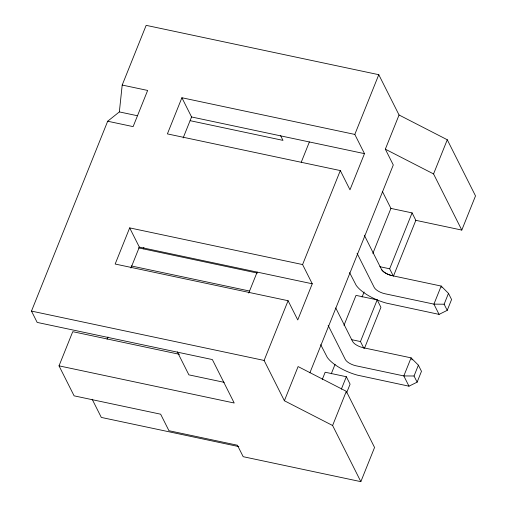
<?xml version="1.0" encoding="UTF-8"?>
<svg xmlns="http://www.w3.org/2000/svg" width="507" height="507" viewBox="0 0 507 507"><rect width="100%" height="100%" fill="white"/><g stroke="black" fill="none" stroke-linecap="round" stroke-linejoin="round"><path stroke-width="0.76" d="M179.497 354.317L72.742 331.673L59.021 365.851L234.209 403.014L212.357 359.564L37.169 322.408L31.485 311.095L107.68 121.23L119.348 111.908L122.2 85.049L146.155 25.35L378.786 74.694L399.053 114.994L447.275 139.755L475.515 195.905L461.801 230.083L415.835 220.33L412.09 212.896L390.916 208.402L382.506 191.678M302.59 264.565L129.672 227.884L115.165 264.033L288.084 300.714L297.748 319.936L312.255 283.787L302.59 264.565L340.311 170.574L167.392 133.892L181.899 97.743L354.818 134.425L364.482 153.646L349.976 189.795L340.311 170.574M130.926 268.07L139.343 247.105L129.672 227.884M183.154 137.929L191.57 116.965L181.899 97.743M107.066 339.177L107.947 336.978M143.316 248.842L143.906 247.378M248.741 293.065L257.15 272.094M301.253 162.202L309.378 141.954M59.021 365.851L74.104 395.84L160.643 414.194L168.945 430.703L237.415 445.228L243.183 456.693L360.845 481.65L332.605 425.5L284.383 400.745L264.115 360.445L288.084 300.714M354.818 134.425L378.786 74.694M284.383 400.745L298.103 366.567L346.319 391.322L374.559 447.472L360.845 481.65M309.878 372.816L393.286 164.978L385.339 149.178L399.053 114.994M322.23 379.572L325.171 372.233L346.344 376.726L350.09 384.16L346.554 392.969M343.98 325.361L356.015 295.378L377.189 299.871L380.928 307.312L364.495 348.258M372.854 253.411L390.916 208.402M331.267 373.811L335.089 364.286M362.074 297.039L364.108 291.975M341.338 389.199L346.344 376.726M363.861 348.315L360.464 341.547L377.189 299.871M415.835 220.33L393.4 276.226L389.661 268.786L412.09 212.896M332.605 425.5L346.319 391.322M461.801 230.083L433.561 173.933L447.275 139.755M320.678 344.621L327.288 357.416A30.464 11.953 21.9 0 0 357.473 375.161L408.984 386.182L417.128 382.158L414.035 376.004L418.383 365.16L411.082 357.86L363.227 347.713A9.246 3.625 21.9 0 1 352.593 341.445L335.742 307.939M349.589 272.576L356.199 285.371A30.464 11.953 21.9 0 0 386.385 303.116L439.081 314.384L447.218 310.36L444.132 304.213L448.48 293.369L441.179 286.062L392.145 275.662A9.246 3.625 21.9 0 1 381.498 269.407L364.305 235.191M417.128 382.158L421.475 371.308L418.383 365.16M447.218 310.36L451.572 299.517L448.48 293.369M444.132 304.213L433.922 304.137L384.889 293.737A9.246 3.625 21.9 0 1 374.248 287.482L357.048 253.278M414.035 376.004L403.826 375.934L355.977 365.781A9.246 3.625 21.9 0 1 345.337 359.526L328.137 325.323M122.2 85.049L147.638 90.442L133.119 126.623L107.68 121.23M191.57 116.965L364.482 153.646M190.15 120.685L282.982 140.376L280.529 135.496M119.348 111.908L137.391 115.735M379.832 266.701L389.661 268.786M139.343 247.105L312.255 283.787M138.481 247.86L257.36 273.077M131.231 265.934L249.336 290.986M351.389 339.627L360.464 341.547M31.485 311.095L264.115 360.445M224.183 382.341L188.883 374.857L177.317 351.858M238.848 446.604L101.305 417.426L92.16 399.243M385.339 149.178L433.561 173.933M441.863 287.431L441.185 286.049L433.922 304.137L439.081 314.384M412.109 359.913L411.088 357.847L403.826 375.934L408.984 386.182M392.145 275.65A9.246 3.625 21.9 0 1 381.505 269.394"/></g></svg>
